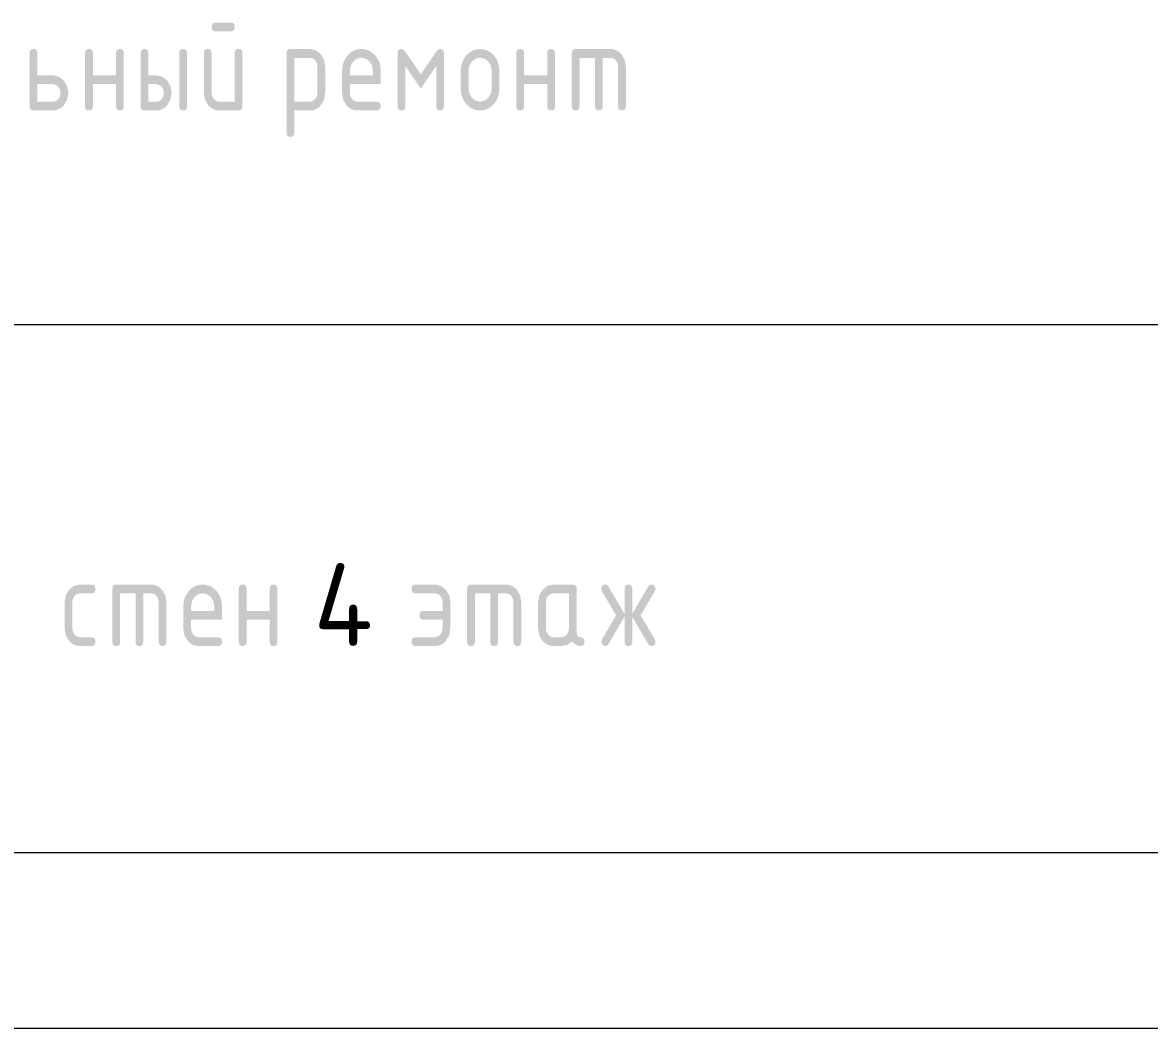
# Model space of a CAD drawing. Header units: millimetres. Extents: x 0 to 1189, y 0 to 841.
# Drawn here: x 1099.38 to 1131.4, y -0.01 to 28.56 of the extents above; entities that cross this region are included whole.
import ezdxf

# ---------------------------------------------------------------- set-up
doc = ezdxf.new("R2010")
doc.units = ezdxf.units.MM

msp = doc.modelspace()

# ---------------------------------------------------------------- hatches: boundary and pattern name
h = msp.add_hatch(color=7)
h.paths.add_polyline_path([(1105.632599, 27.685344), (1105.632599, 26.183834), (1105.62576, 26.129367), (1105.605176, 26.091229), (1105.570742, 26.068802), (1105.522356, 26.061464), (1104.973345, 26.061464), (1104.884712, 26.070059), (1104.803364, 26.096328), (1104.729562, 26.140994), (1104.663562, 26.20478), (1104.566824, 26.367113), (1104.534578, 26.560865), (1104.534578, 27.685344), (1104.541503, 27.740328), (1104.562277, 27.779602), (1104.5969, 27.803166), (1104.645372, 27.811021), (1104.693526, 27.803166), (1104.727986, 27.779602), (1104.748699, 27.740328), (1104.755615, 27.685344), (1104.755615, 26.560865), (1104.771532, 26.465642), (1104.820107, 26.38613), (1104.891145, 26.328183), (1104.973345, 26.309511), (1105.412113, 26.309511), (1105.412113, 27.685344), (1105.419029, 27.740328), (1105.439742, 27.779602), (1105.474202, 27.803166), (1105.522356, 27.811021), (1105.570742, 27.803166), (1105.605176, 27.779602), (1105.62576, 27.740328)])
h.paths.add_polyline_path([(1105.30187, 28.307115), (1104.863102, 28.307115), (1104.816542, 28.31497), (1104.7829, 28.338534), (1104.762488, 28.377808), (1104.755615, 28.432792), (1104.762488, 28.487776), (1104.7829, 28.52705), (1104.816542, 28.550614), (1104.863102, 28.558469), (1105.30187, 28.558469), (1105.350023, 28.550614), (1105.384483, 28.52705), (1105.405197, 28.487776), (1105.412113, 28.432792), (1105.405197, 28.377808), (1105.384483, 28.338534), (1105.350023, 28.31497)])
h = msp.add_hatch(color=7)
h.paths.add_polyline_path([(1100.683355, 26.560865), (1100.651177, 26.367113), (1100.554922, 26.20478), (1100.488922, 26.140994), (1100.41512, 26.096328), (1100.333772, 26.070059), (1100.245139, 26.061464), (1099.696128, 26.061464), (1099.647656, 26.068802), (1099.613032, 26.091229), (1099.592258, 26.129367), (1099.585334, 26.183834), (1099.585334, 27.685344), (1099.592258, 27.738416), (1099.613032, 27.776708), (1099.647656, 27.799911), (1099.696128, 27.807714), (1099.744282, 27.799911), (1099.778742, 27.776708), (1099.799455, 27.738416), (1099.806371, 27.685344), (1099.806371, 27.060266), (1100.245139, 27.060266), (1100.41512, 27.023541), (1100.554922, 26.913643), (1100.651177, 26.754204)])
h.paths.add_polyline_path([(1100.462869, 26.560865), (1100.44709, 26.657741), (1100.401132, 26.738907), (1100.330163, 26.791066), (1100.245139, 26.808912), (1099.806371, 26.808912), (1099.806371, 26.309511), (1100.245139, 26.309511), (1100.328579, 26.32777), (1100.398376, 26.382822), (1100.446746, 26.463989)])
h = msp.add_hatch(color=7)
h.dxf.hatch_style = 2
h.paths.add_polyline_path([(1101.383486, 26.808912), (1101.383486, 26.183834), (1101.37657, 26.129367), (1101.355857, 26.091229), (1101.321397, 26.068802), (1101.273243, 26.061464), (1101.224771, 26.068802), (1101.190147, 26.091229), (1101.169374, 26.129367), (1101.162449, 26.183834), (1101.162449, 27.685344), (1101.169374, 27.738416), (1101.190147, 27.776708), (1101.224771, 27.799911), (1101.273243, 27.807714), (1101.321397, 27.799911), (1101.355857, 27.776708), (1101.37657, 27.738416), (1101.383486, 27.685344), (1101.383486, 27.060266), (1102.039984, 27.060266), (1102.039984, 27.685344), (1102.0469, 27.738416), (1102.067613, 27.776708), (1102.102073, 27.799911), (1102.150227, 27.807714), (1102.198613, 27.799911), (1102.233047, 27.776708), (1102.253631, 27.738416), (1102.26047, 27.685344), (1102.26047, 26.183834), (1102.253631, 26.129367), (1102.233047, 26.091229), (1102.198613, 26.068802), (1102.150227, 26.061464), (1102.102073, 26.068802), (1102.067613, 26.091229), (1102.0469, 26.129367), (1102.039984, 26.183834), (1102.039984, 26.808912)])
h = msp.add_hatch(color=7)
h.paths.add_polyline_path([(1103.617099, 26.560865), (1103.585266, 26.367113), (1103.491422, 26.20478), (1103.423433, 26.140994), (1103.348519, 26.096328), (1103.266784, 26.070059), (1103.178331, 26.061464), (1102.850358, 26.061464), (1102.801886, 26.068802), (1102.767263, 26.091229), (1102.746489, 26.129367), (1102.739564, 26.183834), (1102.739564, 27.685344), (1102.746489, 27.738416), (1102.767263, 27.776708), (1102.801886, 27.799911), (1102.850358, 27.807714), (1102.898512, 27.799911), (1102.932972, 27.776708), (1102.953685, 27.738416), (1102.960601, 27.685344), (1102.960601, 27.060266), (1103.178331, 27.060266), (1103.348519, 27.023955), (1103.491422, 26.91695), (1103.585266, 26.754617)])
h.paths.add_polyline_path([(1103.399369, 26.560865), (1103.383246, 26.657741), (1103.334876, 26.738907), (1103.263632, 26.791066), (1103.178331, 26.808912), (1102.960601, 26.808912), (1102.960601, 26.309511), (1103.178331, 26.309511), (1103.263632, 26.32777), (1103.334876, 26.382822), (1103.383246, 26.463989)])
h.paths.add_polyline_path([(1103.837585, 27.685344), (1103.844509, 27.738416), (1103.865283, 27.776708), (1103.899907, 27.799911), (1103.948379, 27.807714), (1103.99494, 27.799911), (1104.028581, 27.776708), (1104.048993, 27.738416), (1104.055866, 27.685344), (1104.055866, 26.183834), (1104.048993, 26.129367), (1104.028581, 26.091229), (1103.99494, 26.068802), (1103.948379, 26.061464), (1103.899907, 26.068802), (1103.865283, 26.091229), (1103.844509, 26.129367), (1103.837585, 26.183834)])
h = msp.add_hatch(color=7)
h.paths.add_polyline_path([(1106.883689, 27.685344), (1106.890614, 27.738416), (1106.911388, 27.776708), (1106.946011, 27.799911), (1106.994484, 27.807714), (1107.543494, 27.807714), (1107.713475, 27.771403), (1107.853277, 27.664398), (1107.949533, 27.502065), (1107.98171, 27.308313), (1107.98171, 26.560865), (1107.949533, 26.367113), (1107.853277, 26.20478), (1107.787278, 26.140994), (1107.713475, 26.096328), (1107.632128, 26.070059), (1107.543494, 26.061464), (1107.104727, 26.061464), (1107.104727, 25.433078), (1107.097811, 25.380007), (1107.077097, 25.341714), (1107.042637, 25.318512), (1106.994484, 25.310709), (1106.946011, 25.318512), (1106.911388, 25.341714), (1106.890614, 25.380007), (1106.883689, 25.433078)])
h.paths.add_polyline_path([(1107.104727, 27.55636), (1107.104727, 26.309511), (1107.543494, 26.309511), (1107.626934, 26.32777), (1107.696732, 26.382822), (1107.745101, 26.463989), (1107.761224, 26.560865), (1107.761224, 27.308313), (1107.745445, 27.405189), (1107.699488, 27.486355), (1107.628519, 27.539754), (1107.543494, 27.55636)])
h = msp.add_hatch(color=7)
h.paths.add_polyline_path([(1109.009815, 27.559667), (1108.883104, 27.53314), (1108.776651, 27.451629), (1108.705062, 27.330568), (1108.681842, 27.185943), (1108.681842, 27.060266), (1109.338339, 27.060266), (1109.338339, 27.185943), (1109.315119, 27.330568), (1109.24353, 27.451629), (1109.136801, 27.53314)])
h.paths.add_polyline_path([(1108.681842, 26.808912), (1108.681842, 26.560865), (1108.697758, 26.465229), (1108.746334, 26.382822), (1108.817372, 26.32777), (1108.899572, 26.309511), (1109.448582, 26.309511), (1109.496968, 26.301656), (1109.531402, 26.278091), (1109.551987, 26.238817), (1109.558825, 26.183834), (1109.551987, 26.129367), (1109.531402, 26.091229), (1109.496968, 26.068802), (1109.448582, 26.061464), (1108.899572, 26.061464), (1108.810938, 26.070059), (1108.729591, 26.096328), (1108.655788, 26.140994), (1108.589789, 26.20478), (1108.49305, 26.365666), (1108.460804, 26.560865), (1108.460804, 27.182636), (1108.470657, 27.308476), (1108.500354, 27.424137), (1108.550101, 27.529979), (1108.620106, 27.626364), (1108.704795, 27.706092), (1108.797804, 27.762721), (1108.899391, 27.796509), (1109.009815, 27.807714), (1109.120471, 27.79656), (1109.222033, 27.763134), (1109.314912, 27.707487), (1109.399524, 27.629671), (1109.469761, 27.533286), (1109.519482, 27.427444), (1109.54905, 27.311784), (1109.558825, 27.185943), (1109.558825, 26.808912)])
h = msp.add_hatch(color=7)
h.dxf.hatch_style = 2
h.paths.add_polyline_path([(1110.697724, 26.683235), (1110.258957, 27.325952), (1110.258957, 26.183834), (1110.252041, 26.129367), (1110.231327, 26.091229), (1110.196867, 26.068802), (1110.148714, 26.061464), (1110.100241, 26.068802), (1110.065618, 26.091229), (1110.044844, 26.129367), (1110.037919, 26.183834), (1110.037919, 27.685344), (1110.044844, 27.738416), (1110.065618, 27.776708), (1110.100241, 27.799911), (1110.148714, 27.807714), (1110.203628, 27.789041), (1110.258957, 27.731095), (1110.697724, 27.088378), (1111.13594, 27.731095), (1111.191337, 27.789041), (1111.246734, 27.807714), (1111.293295, 27.799911), (1111.326936, 27.776708), (1111.347348, 27.738416), (1111.354221, 27.685344), (1111.354221, 26.183834), (1111.347348, 26.129367), (1111.326936, 26.091229), (1111.293295, 26.068802), (1111.246734, 26.061464), (1111.198262, 26.068802), (1111.163639, 26.091229), (1111.142865, 26.129367), (1111.13594, 26.183834), (1111.13594, 27.325952)])
h = msp.add_hatch(color=7)
h.paths.add_polyline_path([(1111.832933, 26.683235), (1111.832933, 27.182636), (1111.842786, 27.308476), (1111.872483, 27.424137), (1111.92223, 27.529979), (1111.992235, 27.626364), (1112.076924, 27.706092), (1112.169933, 27.762721), (1112.27152, 27.796509), (1112.381944, 27.807714), (1112.4926, 27.79656), (1112.594162, 27.763134), (1112.687041, 27.707487), (1112.771653, 27.629671), (1112.84189, 27.533234), (1112.891611, 27.427031), (1112.921179, 27.310388), (1112.930954, 27.182636), (1112.930954, 26.683235), (1112.920662, 26.559306), (1112.889958, 26.444627), (1112.839099, 26.339147), (1112.768346, 26.242814), (1112.685181, 26.163086), (1112.592508, 26.106457), (1112.491153, 26.072669), (1112.381944, 26.061464), (1112.27152, 26.072669), (1112.169933, 26.106457), (1112.076924, 26.163086), (1111.992235, 26.242814), (1111.92223, 26.339147), (1111.872483, 26.444627), (1111.842786, 26.559306)])
h.paths.add_polyline_path([(1112.710468, 26.686542), (1112.710468, 27.185943), (1112.687248, 27.329328), (1112.615659, 27.451629), (1112.50893, 27.53314), (1112.381944, 27.559667), (1112.255233, 27.53314), (1112.14878, 27.451629), (1112.077191, 27.329328), (1112.053971, 27.185943), (1112.053971, 26.686542), (1112.077191, 26.540746), (1112.14878, 26.421407), (1112.255233, 26.337967), (1112.381944, 26.309511), (1112.50893, 26.337967), (1112.615659, 26.421407), (1112.687248, 26.542192)])
h = msp.add_hatch(color=7)
h.dxf.hatch_style = 2
h.paths.add_polyline_path([(1113.631086, 26.808912), (1113.631086, 26.183834), (1113.62417, 26.129367), (1113.603456, 26.091229), (1113.568996, 26.068802), (1113.520843, 26.061464), (1113.47237, 26.068802), (1113.437747, 26.091229), (1113.416973, 26.129367), (1113.410048, 26.183834), (1113.410048, 27.685344), (1113.416973, 27.738416), (1113.437747, 27.776708), (1113.47237, 27.799911), (1113.520843, 27.807714), (1113.568996, 27.799911), (1113.603456, 27.776708), (1113.62417, 27.738416), (1113.631086, 27.685344), (1113.631086, 27.060266), (1114.287583, 27.060266), (1114.287583, 27.685344), (1114.294499, 27.738416), (1114.315213, 27.776708), (1114.349672, 27.799911), (1114.397826, 27.807714), (1114.446213, 27.799911), (1114.480646, 27.776708), (1114.501231, 27.738416), (1114.508069, 27.685344), (1114.508069, 26.183834), (1114.501231, 26.129367), (1114.480646, 26.091229), (1114.446213, 26.068802), (1114.397826, 26.061464), (1114.349672, 26.068802), (1114.315213, 26.091229), (1114.294499, 26.129367), (1114.287583, 26.183834), (1114.287583, 26.808912)])
h = msp.add_hatch(color=7)
h.dxf.hatch_style = 2
h.paths.add_polyline_path([(1115.097958, 27.807714), (1116.085184, 27.807714), (1116.173672, 27.798576), (1116.254407, 27.771403), (1116.328115, 27.726556), (1116.395518, 27.664398), (1116.491774, 27.502065), (1116.523952, 27.308313), (1116.523952, 26.183834), (1116.517036, 26.129367), (1116.496322, 26.091229), (1116.461862, 26.068802), (1116.413709, 26.061464), (1116.365322, 26.068802), (1116.330888, 26.091229), (1116.310304, 26.129367), (1116.303466, 26.183834), (1116.303466, 27.308313), (1116.287687, 27.405189), (1116.241729, 27.486355), (1116.170692, 27.539754), (1116.085184, 27.55636), (1115.864698, 27.55636), (1115.864698, 26.183834), (1115.857782, 26.129367), (1115.837069, 26.091229), (1115.802609, 26.068802), (1115.754455, 26.061464), (1115.707662, 26.068802), (1115.674047, 26.091229), (1115.653764, 26.129367), (1115.646968, 26.183834), (1115.646968, 27.55636), (1115.208201, 27.55636), (1115.208201, 26.183834), (1115.201285, 26.129367), (1115.180571, 26.091229), (1115.146112, 26.068802), (1115.097958, 26.061464), (1115.049485, 26.068802), (1115.014862, 26.091229), (1114.994088, 26.129367), (1114.987163, 26.183834), (1114.987163, 27.685344), (1114.994088, 27.738416), (1115.014862, 27.776708), (1115.049485, 27.799911)])
h = msp.add_hatch(color=7)
h.dxf.hatch_style = 2
h.paths.add_polyline_path([(1100.799763, 12.10003), (1100.799763, 11.352582), (1100.815679, 11.256946), (1100.864255, 11.17454), (1100.935293, 11.119487), (1101.017493, 11.101228), (1101.346017, 11.101228), (1101.394171, 11.093373), (1101.42863, 11.069809), (1101.449344, 11.030535), (1101.45626, 10.975551), (1101.449344, 10.921084), (1101.42863, 10.882947), (1101.394171, 10.860519), (1101.346017, 10.853181), (1101.017493, 10.853181), (1100.928859, 10.861777), (1100.847512, 10.888045), (1100.773709, 10.932711), (1100.70771, 10.996497), (1100.610971, 11.157383), (1100.578725, 11.352582), (1100.578725, 12.10003), (1100.610971, 12.293782), (1100.70771, 12.456115), (1100.847512, 12.56312), (1101.017493, 12.599431), (1101.346017, 12.599431), (1101.394171, 12.591576), (1101.42863, 12.568012), (1101.449344, 12.528738), (1101.45626, 12.473754), (1101.449344, 12.41877), (1101.42863, 12.379496), (1101.394171, 12.355932), (1101.346017, 12.348077), (1101.017493, 12.348077), (1100.932399, 12.330025), (1100.860948, 12.278073), (1100.815266, 12.196906)])
h = msp.add_hatch(color=7)
h.dxf.hatch_style = 2
h.paths.add_polyline_path([(1102.04571, 12.599431), (1103.032937, 12.599431), (1103.121424, 12.590293), (1103.20216, 12.56312), (1103.275868, 12.518273), (1103.343271, 12.456115), (1103.439527, 12.293782), (1103.471704, 12.10003), (1103.471704, 10.975551), (1103.464788, 10.921084), (1103.444074, 10.882947), (1103.409615, 10.860519), (1103.361461, 10.853181), (1103.313075, 10.860519), (1103.278641, 10.882947), (1103.258056, 10.921084), (1103.251218, 10.975551), (1103.251218, 12.10003), (1103.235439, 12.196906), (1103.189482, 12.278073), (1103.118444, 12.331471), (1103.032937, 12.348077), (1102.812451, 12.348077), (1102.812451, 10.975551), (1102.805535, 10.921084), (1102.784821, 10.882947), (1102.750361, 10.860519), (1102.702208, 10.853181), (1102.655415, 10.860519), (1102.621799, 10.882947), (1102.601516, 10.921084), (1102.594721, 10.975551), (1102.594721, 12.348077), (1102.155953, 12.348077), (1102.155953, 10.975551), (1102.149037, 10.921084), (1102.128324, 10.882947), (1102.093864, 10.860519), (1102.04571, 10.853181), (1101.997238, 10.860519), (1101.962614, 10.882947), (1101.941841, 10.921084), (1101.934916, 10.975551), (1101.934916, 12.477061), (1101.941841, 12.530133), (1101.962614, 12.568425), (1101.997238, 12.591628)])
h = msp.add_hatch(color=7)
h.paths.add_polyline_path([(1104.499952, 12.351384), (1104.373241, 12.324857), (1104.266788, 12.243346), (1104.195198, 12.122285), (1104.171979, 11.97766), (1104.171979, 11.851983), (1104.828476, 11.851983), (1104.828476, 11.97766), (1104.805256, 12.122285), (1104.733667, 12.243346), (1104.626938, 12.324857)])
h.paths.add_polyline_path([(1104.171979, 11.600629), (1104.171979, 11.352582), (1104.187895, 11.256946), (1104.236471, 11.17454), (1104.307509, 11.119487), (1104.389709, 11.101228), (1104.938719, 11.101228), (1104.987105, 11.093373), (1105.021539, 11.069809), (1105.042124, 11.030535), (1105.048962, 10.975551), (1105.042124, 10.921084), (1105.021539, 10.882947), (1104.987105, 10.860519), (1104.938719, 10.853181), (1104.389709, 10.853181), (1104.301075, 10.861777), (1104.219728, 10.888045), (1104.145925, 10.932711), (1104.079926, 10.996497), (1103.983187, 11.157383), (1103.950941, 11.352582), (1103.950941, 11.974353), (1103.960794, 12.100194), (1103.990491, 12.215854), (1104.040238, 12.321696), (1104.110242, 12.418081), (1104.194931, 12.497809), (1104.28794, 12.554438), (1104.389528, 12.588226), (1104.499952, 12.599431), (1104.610608, 12.588278), (1104.712169, 12.554851), (1104.805049, 12.499205), (1104.889661, 12.421388), (1104.959898, 12.325003), (1105.009619, 12.219161), (1105.039187, 12.103501), (1105.048962, 11.97766), (1105.048962, 11.600629)])
h = msp.add_hatch(color=7)
h.dxf.hatch_style = 2
h.paths.add_polyline_path([(1105.749137, 11.600629), (1105.749137, 10.975551), (1105.742221, 10.921084), (1105.721507, 10.882947), (1105.687048, 10.860519), (1105.638894, 10.853181), (1105.590421, 10.860519), (1105.555798, 10.882947), (1105.535024, 10.921084), (1105.5281, 10.975551), (1105.5281, 12.477061), (1105.535024, 12.530133), (1105.555798, 12.568425), (1105.590421, 12.591628), (1105.638894, 12.599431), (1105.687048, 12.591628), (1105.721507, 12.568425), (1105.742221, 12.530133), (1105.749137, 12.477061), (1105.749137, 11.851983), (1106.405634, 11.851983), (1106.405634, 12.477061), (1106.41255, 12.530133), (1106.433264, 12.568425), (1106.467724, 12.591628), (1106.515877, 12.599431), (1106.564264, 12.591628), (1106.598697, 12.568425), (1106.619282, 12.530133), (1106.62612, 12.477061), (1106.62612, 10.975551), (1106.619282, 10.921084), (1106.598697, 10.882947), (1106.564264, 10.860519), (1106.515877, 10.853181), (1106.467724, 10.860519), (1106.433264, 10.882947), (1106.41255, 10.921084), (1106.405634, 10.975551), (1106.405634, 11.600629)])
h = msp.add_hatch(color=7)
h.dxf.hatch_style = 2
h.paths.add_polyline_path([(1111.314692, 11.600629), (1110.765681, 11.600629), (1110.719121, 11.608484), (1110.685479, 11.632048), (1110.665067, 11.671322), (1110.658194, 11.726306), (1110.665067, 11.78129), (1110.685479, 11.820564), (1110.719121, 11.844128), (1110.765681, 11.851983), (1111.314692, 11.851983), (1111.314692, 12.10003), (1111.298913, 12.196906), (1111.252956, 12.278073), (1111.181987, 12.331471), (1111.096962, 12.348077), (1110.547951, 12.348077), (1110.499479, 12.355932), (1110.464856, 12.379496), (1110.444082, 12.41877), (1110.437157, 12.473754), (1110.444082, 12.528738), (1110.464856, 12.568012), (1110.499479, 12.591576), (1110.547951, 12.599431), (1111.096962, 12.599431), (1111.266943, 12.56312), (1111.406745, 12.456115), (1111.503001, 12.293782), (1111.535178, 12.10003), (1111.535178, 11.352582), (1111.503001, 11.157383), (1111.406745, 10.996497), (1111.340745, 10.932711), (1111.266943, 10.888045), (1111.185595, 10.861777), (1111.096962, 10.853181), (1110.547951, 10.853181), (1110.499479, 10.860519), (1110.464856, 10.882947), (1110.444082, 10.921084), (1110.437157, 10.975551), (1110.444082, 11.030535), (1110.464856, 11.069809), (1110.499479, 11.093373), (1110.547951, 11.101228), (1111.096962, 11.101228), (1111.180402, 11.119487), (1111.250199, 11.17454), (1111.298569, 11.255706), (1111.314692, 11.352582)])
h = msp.add_hatch(color=7)
h.dxf.hatch_style = 2
h.paths.add_polyline_path([(1112.12511, 12.599431), (1113.112336, 12.599431), (1113.200823, 12.590293), (1113.281559, 12.56312), (1113.355267, 12.518273), (1113.42267, 12.456115), (1113.518926, 12.293782), (1113.551104, 12.10003), (1113.551104, 10.975551), (1113.544188, 10.921084), (1113.523474, 10.882947), (1113.489014, 10.860519), (1113.440861, 10.853181), (1113.392474, 10.860519), (1113.35804, 10.882947), (1113.337456, 10.921084), (1113.330617, 10.975551), (1113.330617, 12.10003), (1113.314839, 12.196906), (1113.268881, 12.278073), (1113.197843, 12.331471), (1113.112336, 12.348077), (1112.89185, 12.348077), (1112.89185, 10.975551), (1112.884934, 10.921084), (1112.86422, 10.882947), (1112.829761, 10.860519), (1112.781607, 10.853181), (1112.734814, 10.860519), (1112.701199, 10.882947), (1112.680916, 10.921084), (1112.67412, 10.975551), (1112.67412, 12.348077), (1112.235353, 12.348077), (1112.235353, 10.975551), (1112.228437, 10.921084), (1112.207723, 10.882947), (1112.173263, 10.860519), (1112.12511, 10.853181), (1112.076637, 10.860519), (1112.042014, 10.882947), (1112.02124, 10.921084), (1112.014315, 10.975551), (1112.014315, 12.477061), (1112.02124, 12.530133), (1112.042014, 12.568425), (1112.076637, 12.591628)])
h = msp.add_hatch(color=7)
h.paths.add_polyline_path([(1114.907875, 12.348077), (1114.469108, 12.348077), (1114.384014, 12.330025), (1114.312563, 12.278073), (1114.266881, 12.196906), (1114.251378, 12.10003), (1114.251378, 11.352582), (1114.267294, 11.256946), (1114.31587, 11.17454), (1114.386908, 11.119487), (1114.469108, 11.101228), (1114.690145, 11.101228), (1114.773586, 11.119487), (1114.843383, 11.17454), (1114.891752, 11.255706), (1114.907875, 11.352582)])
h.paths.add_polyline_path([(1115.346643, 10.975551), (1115.33977, 10.921084), (1115.319358, 10.882947), (1115.285716, 10.860519), (1115.239156, 10.853181), (1115.098596, 10.885014), (1114.987802, 10.982165), (1114.851583, 10.885014), (1114.690145, 10.853181), (1114.469108, 10.853181), (1114.380474, 10.861777), (1114.299127, 10.888045), (1114.225324, 10.932711), (1114.159325, 10.996497), (1114.062587, 11.157383), (1114.030341, 11.352582), (1114.030341, 12.10003), (1114.062587, 12.293782), (1114.159325, 12.456115), (1114.299127, 12.56312), (1114.469108, 12.599431), (1115.018118, 12.599431), (1115.066505, 12.591628), (1115.100939, 12.568425), (1115.121523, 12.530133), (1115.128362, 12.477061), (1115.128362, 11.226905), (1115.135286, 11.171921), (1115.15606, 11.132647), (1115.190683, 11.109083), (1115.239156, 11.101228), (1115.285716, 11.093373), (1115.319358, 11.069809), (1115.33977, 11.030535)])
h = msp.add_hatch(color=7)
h.dxf.hatch_style = 2
h.paths.add_polyline_path([(1116.485203, 11.687721), (1116.027694, 10.905546), (1115.988971, 10.866341), (1115.936192, 10.853181), (1115.894162, 10.861449), (1115.859573, 10.887908), (1115.825398, 10.975551), (1115.844139, 11.045004), (1116.245975, 11.726306), (1115.844139, 12.40375), (1115.825398, 12.477061), (1115.832323, 12.530133), (1115.853097, 12.568425), (1115.88772, 12.591628), (1115.936192, 12.599431), (1115.988971, 12.586271), (1116.027694, 12.547066), (1116.485203, 11.764891), (1116.485203, 12.477061), (1116.491998, 12.530133), (1116.512281, 12.568425), (1116.545897, 12.591628), (1116.59269, 12.599431), (1116.640844, 12.591628), (1116.675303, 12.568425), (1116.696017, 12.530133), (1116.702933, 12.477061), (1116.702933, 11.764891), (1117.15989, 12.547066), (1117.199095, 12.586271), (1117.251943, 12.599431), (1117.300097, 12.591628), (1117.334557, 12.568425), (1117.35527, 12.530133), (1117.362186, 12.477061), (1117.343996, 12.40375), (1116.94216, 11.726306), (1117.343996, 11.045004), (1117.362186, 10.975551), (1117.35527, 10.921084), (1117.334557, 10.882947), (1117.300097, 10.860519), (1117.251943, 10.853181), (1117.199095, 10.866341), (1117.15989, 10.905546), (1116.702933, 11.687721), (1116.702933, 10.975551), (1116.696017, 10.921084), (1116.675303, 10.882947), (1116.640844, 10.860519), (1116.59269, 10.853181), (1116.545897, 10.860519), (1116.512281, 10.882947), (1116.491998, 10.921084), (1116.485203, 10.975551)])

# ---------------------------------------------------------------- linework, layer by layer
at = {"color": 7, "lineweight": 0}
for p, q in [((20.106931, 4.988778), (1184.111809, 4.988778)), ((1189.107153, -0.006567), (0.125554, -0.006567))]:
    msp.add_line(p, q, dxfattribs=at)
for points in [[(1184.111809, 19.974801), (1064.131626, 19.974801)], [(20.106931, 4.994778), (1184.111809, 4.988778)], [(20.106931, 4.994778), (1184.111809, 4.988778)]]:
    msp.add_lwpolyline(points, dxfattribs=at)

# ---------------------------------------------------------------- texts
at = {"color": 7, "insert": (1107.650909, 13.203823), "char_height": 2.350635, "attachment_point": 1}
msp.add_mtext('{\\fGOSTCommon|b0|i0|c0;4 }', dxfattribs=at)

doc.saveas('drawing.dxf')
